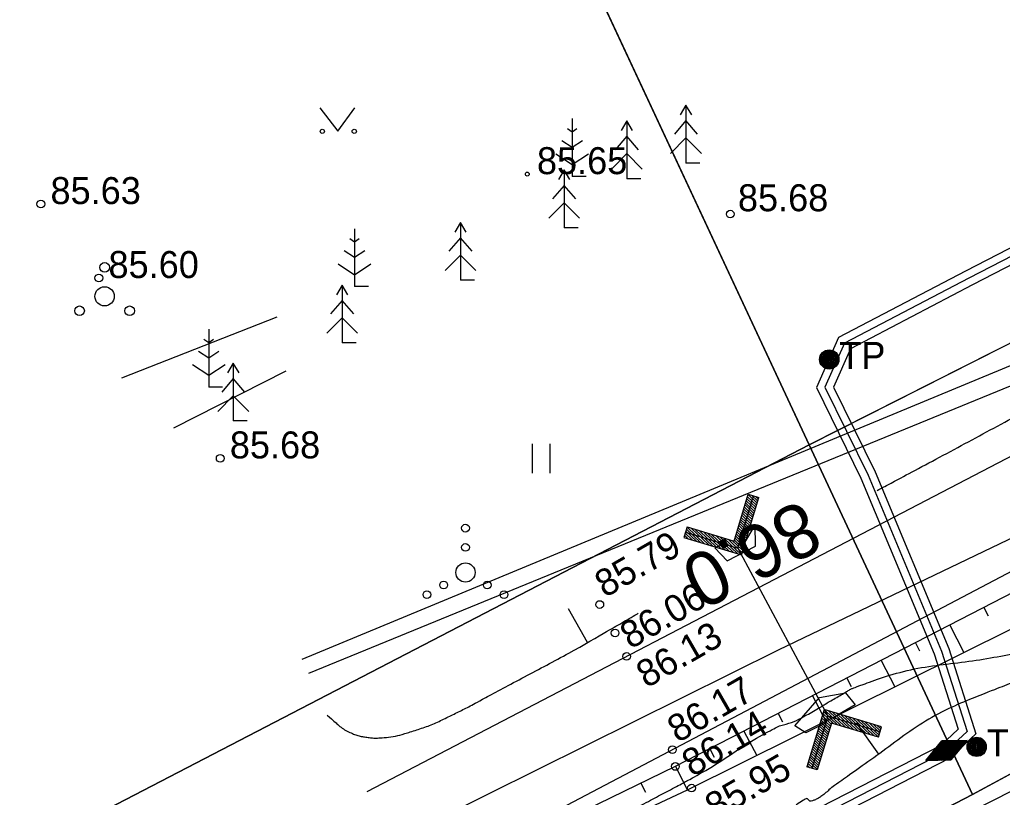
# Model space of a CAD drawing. Extents: x 626970 to 711203, y 6576457 to 6589739.
# Drawn here: x 630078.27 to 630103.76, y 6579055.28 to 6579075.45 of the extents above; entities that cross this region are included whole.
import ezdxf

# ---------------------------------------------------------------- set-up
doc = ezdxf.new("R2010")
doc.units = 0
for name, color, linetype in [('Default', 7, 'Continuous'), ('HALJASTUS', 7, 'Continuous'), ('HORISONTAAL-EH2000', 7, 'Continuous'), ('KORGUS-EH2000', 7, 'Continuous'), ('KPKAABEL', 7, 'Continuous'), ('KTRASS', 7, 'Continuous'), ('MPKAABEL', 7, 'Continuous'), ('PIIR', 7, 'Continuous'), ('POST', 7, 'Continuous'), ('PUU', 7, 'Continuous'), ('RELJEEF', 7, 'Continuous'), ('ROHUMAA', 7, 'Continuous'), ('SITRASS', 7, 'Continuous'), ('TEE', 7, 'Continuous'), ('TRUUP', 7, 'Continuous'), ('VTRASS', 7, 'Continuous')]:
    doc.layers.add(name, color=color, linetype=linetype)

# ---------------------------------------------------------------- blocks, each defined once
blk = doc.blocks.new('TORVAL')
at = {"layer": 'TRUUP'}
for p, q in [((-1.101, 0.899), (-0.899, 1.101)), ((-1.038, 0.962), (-0.83, 1.031)), ((-0.959, 1.041), (-0.869, 1.071)), ((0.201, 0), (-0.899, 1.101)), ((-0.201, 0), (-1.101, 0.899)), ((-1.093, 0.891), (-0.79, 0.991)), ((-1.053, 0.852), (-0.75, 0.952)), ((-1.014, 0.812), (-0.711, 0.912)), ((0, 0), (-1, 1)), ((-0.974, 0.773), (-0.671, 0.873)), ((-0.934, 0.733), (-0.632, 0.833)), ((-0.895, 0.694), (-0.592, 0.793)), ((-0.855, 0.654), (-0.552, 0.754)), ((-0.816, 0.614), (-0.513, 0.714)), ((-0.776, 0.575), (-0.473, 0.675)), ((-0.736, 0.535), (-0.434, 0.635)), ((-0.697, 0.496), (-0.394, 0.595)), ((-0.657, 0.456), (-0.355, 0.556)), ((-0.618, 0.416), (-0.315, 0.516)), ((-0.578, 0.377), (-0.275, 0.477)), ((-0.539, 0.337), (-0.236, 0.437)), ((-0.499, 0.298), (-0.196, 0.397)), ((-0.459, 0.258), (-0.157, 0.358)), ((-0.42, 0.218), (-0.117, 0.318)), ((-0.38, 0.179), (-0.077, 0.279)), ((-1, -1), (0, 0)), ((-0.899, -1.101), (0.201, 0)), ((-0.396, -0.195), (0.2, 0.002)), ((-0.341, 0.139), (-0.038, 0.239)), ((-0.318, -0.116), (0.16, 0.041)), ((-0.301, 0.1), (0.002, 0.2)), ((-0.261, 0.06), (0.041, 0.16)), ((-0.239, -0.038), (0.121, 0.081)), ((-0.222, 0.02), (0.081, 0.12)), ((-1.101, -0.899), (-0.201, 0)), ((-0.632, -0.431), (-0.031, -0.233)), ((-0.554, -0.352), (0.047, -0.154)), ((-0.475, -0.274), (0.126, -0.075)), ((-0.868, -0.666), (-0.267, -0.468)), ((-0.789, -0.588), (-0.188, -0.39)), ((-0.711, -0.509), (-0.11, -0.311)), ((-1.099, -0.901), (-0.503, -0.704)), ((-1.025, -0.824), (-0.424, -0.625)), ((-0.946, -0.745), (-0.345, -0.547)), ((-1.101, -0.899), (-0.899, -1.101)), ((-1.06, -0.94), (-0.581, -0.783)), ((-1.02, -0.98), (-0.66, -0.861)), ((-0.98, -1.02), (-0.738, -0.94)), ((-0.941, -1.059), (-0.817, -1.018))]:
    blk.add_line(p, q, dxfattribs=at)
blk = doc.blocks.new('RING02_1')
at = {"layer": 'KORGUS-EH2000'}
blk.add_circle((0, 0), 0.2, dxfattribs=at)
blk = doc.blocks.new('PQQSAS')
at = {"layer": 'HALJASTUS'}
for centre, radius in [((0, 1.5), 0.25), ((0, 0), 0.5), ((-1.3, -0.75), 0.25), ((1.3, -0.75), 0.25)]:
    blk.add_circle(centre, radius, dxfattribs=at)
blk = doc.blocks.new('VQSA')
at = {"layer": 'HALJASTUS'}
for centre, radius in [((0, 2.3), 0.2), ((0, 1.3), 0.2), ((0, 0), 0.5), ((-1.13, -0.65), 0.2), ((1.13, -0.65), 0.2), ((-2, -1.15), 0.2), ((2, -1.15), 0.2)]:
    blk.add_circle(centre, radius, dxfattribs=at)
blk = doc.blocks.new('KUUSK1_1')
at = {"layer": 'PUU'}
for p, q in [((0, 3), (-0.3, 2.5)), ((0.3, 2.5), (0, 3)), ((0, 3), (0, 0)), ((0, 2.2), (-0.6, 1.5)), ((0.6, 1.5), (0, 2.2)), ((0, 1.3), (-0.8, 0.5)), ((0.8, 0.5), (0, 1.3)), ((0.72, 0), (0, 0))]:
    blk.add_line(p, q, dxfattribs=at)
blk = doc.blocks.new('HEIN')
at = {"layer": 'HALJASTUS'}
for p, q in [((-0.455, 0.761), (-0.455, -0.761)), ((0.455, 0.761), (0.455, -0.761))]:
    blk.add_line(p, q, dxfattribs=at)
blk = doc.blocks.new('MURU')
at = {"layer": 'HALJASTUS'}
for p, q in [((-0.927, 1.213), (0, 0)), ((0, 0), (0.891, 1.213))]:
    blk.add_line(p, q, dxfattribs=at)
for centre in [(-0.802, 0), (0.855, 0)]:
    blk.add_circle(centre, 0.11, dxfattribs=at)
blk = doc.blocks.new('MAND1')
at = {"layer": 'PUU'}
for p, q in [((0, 3), (0, 0)), ((0, 2.3), (-0.249, 2.466)), ((0.249, 2.466), (0, 2.3)), ((0, 1.5), (-0.533, 1.855)), ((0.533, 1.855), (0, 1.5)), ((-0.849, 1.179), (0, 0.613)), ((0, 0.613), (0.849, 1.179)), ((0.72, 0), (0, 0))]:
    blk.add_line(p, q, dxfattribs=at)
blk = doc.blocks.new('MUHV')
at = {"layer": 'Default'}
for p, q in [((-1.189, -0.006), (-0.001, 0.537)), ((-0.043, 0.517), (0.411, -0.36)), ((1.187, -0.006), (-0.001, 0.537)), ((0.004, 0.535), (0.457, -0.339)), ((-1.136, 0.018), (-1.104, -0.045)), ((-1.091, 0.039), (-1.03, -0.078)), ((-1.045, 0.06), (-0.956, -0.112)), ((-1, 0.081), (-0.883, -0.146)), ((-0.954, 0.102), (-0.809, -0.179)), ((-0.909, 0.122), (-0.735, -0.213)), ((-0.863, 0.143), (-0.661, -0.247)), ((-0.818, 0.164), (-0.588, -0.28)), ((-0.772, 0.185), (-0.514, -0.314)), ((-0.727, 0.206), (-0.44, -0.348)), ((-0.681, 0.226), (-0.366, -0.381)), ((-0.635, 0.247), (-0.293, -0.415)), ((-0.59, 0.268), (-0.219, -0.449)), ((-0.544, 0.289), (-0.145, -0.482)), ((-0.499, 0.31), (-0.071, -0.516)), ((-0.453, 0.33), (0.001, -0.547)), ((-0.408, 0.351), (0.047, -0.526)), ((-0.362, 0.372), (0.092, -0.506)), ((-0.317, 0.393), (0.138, -0.485)), ((-0.271, 0.413), (0.183, -0.464)), ((-0.226, 0.434), (0.229, -0.443)), ((-0.18, 0.455), (0.274, -0.422)), ((-0.135, 0.476), (0.32, -0.402)), ((-0.089, 0.497), (0.365, -0.381)), ((0.078, 0.501), (0.502, -0.319)), ((0.151, 0.467), (0.548, -0.298)), ((0.225, 0.434), (0.593, -0.277)), ((0.299, 0.4), (0.639, -0.256)), ((0.373, 0.366), (0.684, -0.235)), ((0.446, 0.333), (0.73, -0.215)), ((0.52, 0.299), (0.775, -0.194)), ((0.594, 0.265), (0.821, -0.173)), ((0.668, 0.232), (0.866, -0.152)), ((0.741, 0.198), (0.912, -0.131)), ((0.815, 0.164), (0.957, -0.111)), ((0.889, 0.131), (1.003, -0.09)), ((0.963, 0.097), (1.049, -0.069)), ((1.036, 0.063), (1.094, -0.048)), ((1.11, 0.03), (1.14, -0.027)), ((-1.189, -0.006), (-0.001, -0.548)), ((1.187, -0.006), (-0.001, -0.548)), ((1.184, -0.004), (1.185, -0.007))]:
    blk.add_line(p, q, dxfattribs=at)
blk = doc.blocks.new('KBPOST')
at = {"layer": 'POST'}
for radius in [0.5, 0.45, 0.4, 0.35, 0.3, 0.25, 0.2, 0.15, 0.1, 0.05]:
    blk.add_circle((0, 0), radius, dxfattribs=at)
blk.add_text(' TP', height=1.4, dxfattribs=at).set_placement((0, -0.49))

msp = doc.modelspace()

# ---------------------------------------------------------------- linework, layer by layer
at = {"layer": 'HORISONTAAL-EH2000'}
for p, q in [((630092.999, 6579059.294), (630092.509, 6579060.166)), ((630100.55, 6579056.393), (630099.978, 6579057.213))]:
    msp.add_line(p, q, dxfattribs=at)
for points in [[(630100.509, 6579063.235), (630100.579, 6579063.272), (630100.648, 6579063.309), (630100.718, 6579063.347), (630102.223, 6579064.148), (630103.724, 6579064.957), (630105.221, 6579065.771), (630105.989, 6579066.189), (630106.748, 6579066.622), (630107.502, 6579067.062), (630108.257, 6579067.502), (630109.01, 6579067.944), (630109.757, 6579068.395), (630110.505, 6579068.847), (630111.253, 6579069.299), (630112, 6579069.751), (630112.749, 6579070.204), (630113.497, 6579070.657), (630114.246, 6579071.11), (630114.435, 6579071.224), (630114.635, 6579071.321), (630114.827, 6579071.432), (630114.922, 6579071.486), (630115.007, 6579071.552), (630115.092, 6579071.625), (630115.177, 6579071.699), (630115.246, 6579071.783), (630115.304, 6579071.88), (630115.435, 6579072.101), (630115.54, 6579072.327), (630115.606, 6579072.572), (630115.67, 6579072.811), (630115.728, 6579073.051), (630115.771, 6579073.294), (630115.814, 6579073.538), (630115.841, 6579073.784), (630115.89, 6579074.027), (630115.938, 6579074.268), (630115.994, 6579074.508), (630116.052, 6579074.748), (630116.114, 6579075.007), (630116.183, 6579075.264), (630116.257, 6579075.521), (630116.33, 6579075.778), (630116.42, 6579076.03), (630116.545, 6579076.268), (630116.634, 6579076.436), (630116.733, 6579076.594), (630116.838, 6579076.751), (630116.942, 6579076.907), (630117.045, 6579077.063), (630117.155, 6579077.214), (630117.375, 6579077.516), (630117.603, 6579077.812), (630117.833, 6579078.108), (630118.29, 6579078.694), (630118.765, 6579079.265), (630119.244, 6579079.834), (630119.275, 6579079.871), (630119.312, 6579079.901), (630119.345, 6579079.937), (630119.372, 6579079.967), (630119.397, 6579080.001), (630119.409, 6579080.036), (630119.431, 6579080.095), (630119.403, 6579080.173), (630119.366, 6579080.231), (630119.343, 6579080.266), (630119.32, 6579080.297), (630119.292, 6579080.328), (630119.263, 6579080.36), (630119.236, 6579080.39), (630119.204, 6579080.418), (630119.123, 6579080.489), (630119.039, 6579080.555), (630118.944, 6579080.605), (630118.854, 6579080.651), (630118.764, 6579080.694), (630118.672, 6579080.733), (630118.565, 6579080.779), (630118.457, 6579080.826), (630118.349, 6579080.871), (630118.241, 6579080.915), (630118.132, 6579080.958), (630118.024, 6579081.002), (630117.916, 6579081.046), (630117.808, 6579081.091), (630117.7, 6579081.136), (630117.593, 6579081.182), (630117.487, 6579081.231), (630117.382, 6579081.282), (630117.188, 6579081.379), (630116.994, 6579081.476), (630116.802, 6579081.576), (630116.61, 6579081.677), (630116.418, 6579081.778), (630116.226, 6579081.878), (630116.034, 6579081.978), (630115.841, 6579082.078), (630115.649, 6579082.179), (630115.457, 6579082.279), (630115.262, 6579082.375), (630115.068, 6579082.471), (630114.291, 6579082.853), (630113.51, 6579083.224), (630112.717, 6579083.57), (630112.038, 6579083.867), (630111.356, 6579084.155), (630110.672, 6579084.438), (630109.988, 6579084.721), (630109.304, 6579085.004), (630108.617, 6579085.28), (630107.931, 6579085.557), (630107.243, 6579085.83), (630106.552, 6579086.096), (630105.862, 6579086.361), (630105.17, 6579086.624), (630104.475, 6579086.88)], [(630086.25, 6579057.41), (630086.341, 6579057.329), (630086.433, 6579057.248), (630086.524, 6579057.166), (630086.636, 6579057.067), (630086.766, 6579056.993), (630086.906, 6579056.931), (630087.017, 6579056.881), (630087.132, 6579056.857), (630087.249, 6579056.839), (630087.368, 6579056.822), (630087.488, 6579056.811), (630087.607, 6579056.819), (630087.843, 6579056.835), (630088.079, 6579056.873), (630088.31, 6579056.945), (630088.657, 6579057.053), (630088.989, 6579057.169), (630089.311, 6579057.326), (630089.618, 6579057.475), (630089.922, 6579057.627), (630090.222, 6579057.788), (630091.368, 6579058.407), (630092.52, 6579059.01), (630093.645, 6579059.663), (630093.862, 6579059.788), (630094.079, 6579059.914), (630094.296, 6579060.04), (630094.302, 6579060.043), (630094.307, 6579060.047), (630094.313, 6579060.05)], [(630095.806, 6579050.972), (630095.962, 6579051.03), (630096.13, 6579051.168), (630096.26, 6579051.329), (630097.155, 6579052.433), (630097.383, 6579053.688), (630098.192, 6579054.792), (630098.319, 6579054.966), (630098.452, 6579055.122), (630098.641, 6579055.228), (630098.698, 6579055.261), (630098.768, 6579055.161), (630098.826, 6579055.183), (630098.909, 6579055.215), (630098.993, 6579055.254), (630099.068, 6579055.309), (630099.187, 6579055.397), (630099.284, 6579055.499), (630099.402, 6579055.582), (630100.66, 6579056.463), (630101.898, 6579057.416), (630103.325, 6579057.979), (630103.813, 6579058.172), (630104.304, 6579058.356), (630104.793, 6579058.546), (630105.64, 6579058.874), (630106.81, 6579059.257), (630107.329, 6579059.542), (630107.898, 6579059.854), (630105.355, 6579059.259), (630104.381, 6579059.069), (630102.894, 6579058.778), (630101.367, 6579058.655), (630099.922, 6579058.123), (630099.824, 6579058.087), (630099.738, 6579058.032), (630099.65, 6579057.98), (630099.499, 6579057.892), (630099.348, 6579057.804), (630099.198, 6579057.714), (630099.158, 6579057.69), (630099.117, 6579057.665), (630099.077, 6579057.641), (630098.903, 6579057.537), (630098.727, 6579057.437), (630098.55, 6579057.34), (630098.299, 6579057.202), (630098.005, 6579057.156), (630097.755, 6579057.018), (630097.021, 6579056.613), (630096.337, 6579056.119), (630095.601, 6579055.716), (630095.589, 6579055.71), (630095.578, 6579055.704), (630095.567, 6579055.698), (630095.154, 6579055.474), (630094.738, 6579055.259), (630094.325, 6579055.035), (630093.396, 6579054.532), (630092.615, 6579052.843), (630093.34, 6579052.03), (630093.954, 6579051.34), (630095.079, 6579050.705), (630095.806, 6579050.972)]]:
    msp.add_open_spline(points, degree=3, dxfattribs=at)
at = {"layer": 'KPKAABEL'}
for points in [[(630170.228, 6579102.823), (630162.22, 6579098.949), (630154.444, 6579094.982), (630146.901, 6579091.209), (630139.108, 6579087.208), (630132.653, 6579084.109), (630124.726, 6579079.843), (630117.39, 6579076.294), (630109.694, 6579072.477), (630102.799, 6579068.924), (630099.508, 6579067.203), (630098.936, 6579065.91), (630100.091, 6579063.554), (630101.99, 6579059.001), (630102.612, 6579057.045), (630102.159, 6579056.623), (630095.534, 6579053.22), (630089.795, 6579050.359)], [(630170.406, 6579102.465), (630162.398, 6579098.591), (630154.624, 6579094.624), (630147.081, 6579090.853), (630139.286, 6579086.85), (630132.835, 6579083.753), (630124.908, 6579079.487), (630117.566, 6579075.934), (630109.874, 6579072.121), (630102.983, 6579068.568), (630099.818, 6579066.913), (630099.378, 6579065.918), (630100.455, 6579063.72), (630102.366, 6579059.139), (630103.07, 6579056.925), (630102.391, 6579056.293), (630095.714, 6579052.864), (630089.972, 6579050.001)], [(630100.273, 6579063.637), (630102.178, 6579059.07)], [(630100.455, 6579063.72), (630102.366, 6579059.139)], [(630100.091, 6579063.554), (630101.99, 6579059.001)], [(630102.178, 6579059.07), (630102.841, 6579056.985), (630102.275, 6579056.458), (630095.624, 6579053.042), (630089.884, 6579050.18)], [(630102.366, 6579059.139), (630103.07, 6579056.925), (630102.391, 6579056.293), (630095.714, 6579052.864), (630089.972, 6579050.001)], [(630101.99, 6579059.001), (630102.612, 6579057.045), (630102.159, 6579056.623), (630095.534, 6579053.22), (630089.795, 6579050.359)]]:
    msp.add_lwpolyline(points, dxfattribs=at)
at = {"layer": 'KTRASS'}
msp.add_lwpolyline([(630085.769, 6579058.494), (630125.645, 6579074.826)], dxfattribs=at)
at = {"layer": 'MPKAABEL'}
msp.add_lwpolyline([(630170.317, 6579102.644), (630162.309, 6579098.77), (630154.534, 6579094.803), (630146.991, 6579091.031), (630139.197, 6579087.029), (630132.744, 6579083.931), (630124.817, 6579079.665), (630117.478, 6579076.114), (630109.784, 6579072.299), (630102.891, 6579068.746), (630099.663, 6579067.058), (630099.157, 6579065.914), (630100.273, 6579063.637), (630102.178, 6579059.07), (630102.841, 6579056.985), (630102.275, 6579056.458), (630095.624, 6579053.042), (630089.884, 6579050.18)], dxfattribs=at)
at = {"layer": 'PIIR'}
for points in [[(630291.89, 6579331.35), (630291.39, 6579301.62), (630274.63, 6579293.25), (630263.46, 6579288.77), (630267.46, 6579279.34), (630278.4, 6579283.9), (630289.25, 6579288.11), (630291.39, 6579221.1), (630293.01, 6579181.37), (630290.6, 6579181.24), (630290.8, 6579161.64), (630098.75, 6579064.42), (630072.81, 6579119.97), (630035.48, 6579103.58), (630007.84, 6579094.14), (630000.01, 6579091.13), (629972.13, 6579069.58), (629944.17, 6579119.21), (629871.64, 6579085.09), (629859.59, 6579133.59), (630212.74, 6579275.75), (630218.84, 6579443.46)], [(629679.51, 6578825.92), (629893.08, 6578947.48), (629912.14, 6578957.82), (629949.64, 6578976.26), (629994.9, 6578999.71), (630038.4, 6579022.23), (630068.82, 6579037.6), (630102.98, 6579055.35), (630136.74, 6579073.58), (630293.46, 6579152.37), (630307.31, 6579160.32), (630321.93, 6579167.47), (630358.2, 6579182.75), (630403.44, 6579196.91), (630528.56, 6579230.46), (630566.22, 6579238.99), (630598.39, 6579244.56), (630636.1, 6579247.95), (630755.74, 6579254.71), (630815.42, 6579259.2), (630854.62, 6579263.44), (630874.6, 6579266.3), (630874.06, 6579268.63), (630910.33, 6579276.24)]]:
    msp.add_lwpolyline(points, dxfattribs=at)
for points in [[(630098.75, 6579064.42), (630290.8, 6579161.64), (630290.6, 6579181.24), (630293.01, 6579181.37), (630293.46, 6579152.37), (630136.74, 6579073.58), (630102.98, 6579055.35)], [(630038.4, 6579022.23), (630019.22, 6579055.56), (630022.35, 6579057.29), (630019.18, 6579063.51), (630013.95, 6579060.78), (630000.01, 6579091.13), (630007.84, 6579094.14), (630014.89, 6579079.59), (630040.01, 6579092.45), (630035.48, 6579103.58), (630072.81, 6579119.97), (630098.75, 6579064.42), (630064.2, 6579046.49), (630068.82, 6579037.6)], [(630068.82, 6579037.6), (630064.2, 6579046.49), (630098.75, 6579064.42), (630102.98, 6579055.35)]]:
    msp.add_lwpolyline(points, close=True, dxfattribs=at)
at = {"layer": 'PUU'}
for points in [[(630084.943, 6579067.735), (630080.914, 6579066.15)], [(630085.179, 6579066.327), (630082.264, 6579064.85)]]:
    msp.add_lwpolyline(points, dxfattribs=at)
at = {"layer": 'RELJEEF'}
for p, q in [((630103.28, 6579060.203), (630103.39, 6579059.989)), ((630102.391, 6579059.745), (630102.759, 6579059.03)), ((630101.502, 6579059.287), (630101.612, 6579059.073)), ((630100.613, 6579058.829), (630100.968, 6579058.139)), ((630099.724, 6579058.371), (630099.835, 6579058.156)), ((630098.835, 6579057.912), (630099.178, 6579057.249)), ((630097.946, 6579057.454), (630098.057, 6579057.239)), ((630097.057, 6579056.996), (630097.387, 6579056.358)), ((630096.169, 6579056.538), (630096.28, 6579056.322)), ((630095.28, 6579056.08), (630095.596, 6579055.467)), ((630094.381, 6579055.641), (630094.501, 6579055.407))]:
    msp.add_line(p, q, dxfattribs=at)
for points in [[(630205.025, 6579110.935), (630204.232, 6579111.744), (630203.112, 6579111.578), (630183.013, 6579101.121), (630161.806, 6579090.454), (630140.03, 6579079.277), (630117.968, 6579067.774), (630095.276, 6579056.078)], [(630205.025, 6579110.935), (630200.823, 6579109.206), (630183.577, 6579100.412), (630162.036, 6579089.594), (630140.562, 6579078.514), (630118.193, 6579066.707), (630095.584, 6579055.461)], [(630090.559, 6579048.815), (630096.186, 6579051.472), (630096.186, 6579051.472), (630116.695, 6579061.904), (630116.695, 6579061.904), (630136.867, 6579072.804), (630156.273, 6579083.844), (630156.273, 6579083.844), (630174.078, 6579094.634), (630185.166, 6579100), (630197.401, 6579103.903)], [(630095.276, 6579056.078), (630088.58, 6579052.813)], [(630095.584, 6579055.461), (630088.836, 6579052.297)]]:
    msp.add_lwpolyline(points, dxfattribs=at)
at = {"layer": 'SITRASS'}
msp.add_lwpolyline([(630174.623, 6579095.454), (630173.79, 6579094.938), (630164.423, 6579091.084), (630150.848, 6579085.132), (630137.98, 6579078.288), (630124.335, 6579071.691), (630110.684, 6579065.204), (630097.958, 6579059.102), (630087.933, 6579054.124)], dxfattribs=at)
at = {"layer": 'TEE'}
for points in [[(630087.287, 6579055.428), (630116.694, 6579070.751), (630138.528, 6579082.012), (630160.119, 6579093.219), (630181.36, 6579104.284), (630202.069, 6579114.684), (630203.869, 6579115.55), (630204.922, 6579116.049), (630203.891, 6579118.176), (630206.565, 6579119.42), (630207.682, 6579117.467), (630208.684, 6579117.948), (630218.116, 6579122.766), (630238.426, 6579133.138), (630260.995, 6579144.763), (630279.82, 6579154.687), (630284.329, 6579157.153), (630286.331, 6579158.302), (630295.663, 6579163.85), (630295.159, 6579172.175), (630297.669, 6579172.391), (630296.979, 6579177.94)], [(630207.924, 6579109.868), (630207.945, 6579109.845), (630206.125, 6579113.69), (630204.616, 6579112.953), (630204.866, 6579113.166), (630203.1, 6579112.303), (630182.658, 6579101.736), (630161.489, 6579091.044), (630139.799, 6579079.786), (630117.753, 6579068.382), (630088.496, 6579052.984)], [(630096.605, 6579061.876), (630096.304, 6579061.747), (630096.625, 6579061.411), (630097.356, 6579061.792), (630097.344, 6579062.353), (630097.032, 6579061.823)], [(630099.197, 6579057.219), (630098.662, 6579056.948), (630098.373, 6579057.135), (630099.011, 6579057.869), (630099.688, 6579057.987), (630099.939, 6579057.675), (630099.529, 6579057.438)]]:
    msp.add_lwpolyline(points, dxfattribs=at)
at = {"layer": 'TRUUP'}
msp.add_lwpolyline([(630096.895, 6579061.744), (630099.23, 6579057.382)], dxfattribs=at)
at = {"layer": 'VTRASS'}
msp.add_lwpolyline([(630204.67, 6579112.557), (630166.525, 6579096.908), (630146.598, 6579086.645), (630124.749, 6579075.09), (630085.591, 6579058.854)], dxfattribs=at)

# ---------------------------------------------------------------- block references
at = {"layer": 'HALJASTUS', "xscale": 0.5, "yscale": 0.5}
for name, p in [('PQQSAS', (630080.477, 6579068.272)), ('VQSA', (630089.835, 6579061.109))]:
    msp.add_blockref(name, p, dxfattribs=at)
at = {"layer": 'KORGUS-EH2000'}
for p, xscale, yscale in [((630091.438, 6579071.443), 0.25, 0.25), ((630078.824, 6579070.667), 0.5, 0.5), ((630096.7, 6579070.405), 0.5, 0.5), ((630080.328, 6579068.749), 0.5, 0.5), ((630083.475, 6579064.07), 0.5, 0.5)]:
    msp.add_blockref('RING02_1', p, dxfattribs=dict(at, xscale=xscale, yscale=yscale))
at = {"layer": 'KORGUS-EH2000', "xscale": 0.4999999999999999, "yscale": 0.49999999999999994, "rotation": 29.98479127851309}
for p in [(630093.318, 6579060.278), (630093.714, 6579059.54), (630094.012, 6579058.932), (630095.201, 6579056.513), (630095.276, 6579056.078), (630095.696, 6579055.517)]:
    msp.add_blockref('RING02_1', p, dxfattribs=at)
at = {"layer": 'KPKAABEL', "xscale": 0.5, "yscale": 0.5, "rotation": 25.97247246108249}
msp.add_blockref('MUHV', (630102.305, 6579056.498), dxfattribs=at)
at = {"layer": 'POST', "xscale": 0.5, "yscale": 0.5}
for p in [(630099.267, 6579066.634), (630099.268, 6579066.635), (630103.091, 6579056.586)]:
    msp.add_blockref('KBPOST', p, dxfattribs=at)
at = {"layer": 'PUU', "xscale": 0.5, "yscale": 0.5}
for name, p in [('KUUSK1_1', (630095.553, 6579071.73)), ('MAND1', (630092.601, 6579071.381)), ('KUUSK1_1', (630094.019, 6579071.324)), ('KUUSK1_1', (630092.395, 6579070.05)), ('MAND1', (630086.958, 6579068.527)), ('KUUSK1_1', (630089.705, 6579068.69)), ('KUUSK1_1', (630086.637, 6579067.065)), ('MAND1', (630083.177, 6579065.917)), ('KUUSK1_1', (630083.814, 6579065.039))]:
    msp.add_blockref(name, p, dxfattribs=at)
at = {"layer": 'ROHUMAA', "xscale": 0.5, "yscale": 0.5}
for name, p in [('MURU', (630086.523, 6579072.553)), ('HEIN', (630091.796, 6579064.062))]:
    msp.add_blockref(name, p, dxfattribs=at)
at = {"layer": 'TRUUP'}
for p, rotation in [((630096.895, 6579061.744), -61.83963825626811), ((630099.23, 6579057.382), 118.16036174373188)]:
    msp.add_blockref('TORVAL', p, dxfattribs=dict(at, rotation=rotation))

# ---------------------------------------------------------------- texts
at = {"layer": 'HORISONTAAL-EH2000'}
msp.add_text('86.0', height=1.4, rotation=207.2239, dxfattribs=at).set_placement((630098.562, 6579063.023))
at = {"layer": 'KORGUS-EH2000'}
for s, p in [('85.65', (630091.688, 6579071.441)), ('85.63', (630079.074, 6579070.665)), ('85.68', (630096.9, 6579070.479)), ('85.60', (630080.578, 6579068.747)), ('85.68', (630083.725, 6579064.068))]:
    msp.add_text(s, height=0.7, dxfattribs=at).set_placement(p)
for s, p in [('85.79', (630093.454, 6579060.442)), ('86.06', (630094.111, 6579059.105)), ('86.13', (630094.529, 6579058.096)), ('86.17', (630095.337, 6579056.677)), ('86.14', (630095.713, 6579055.795)), ('85.95', (630096.313, 6579054.667))]:
    msp.add_text(s, height=0.7, rotation=29.9848, dxfattribs=at).set_placement(p)

doc.saveas('drawing.dxf')
